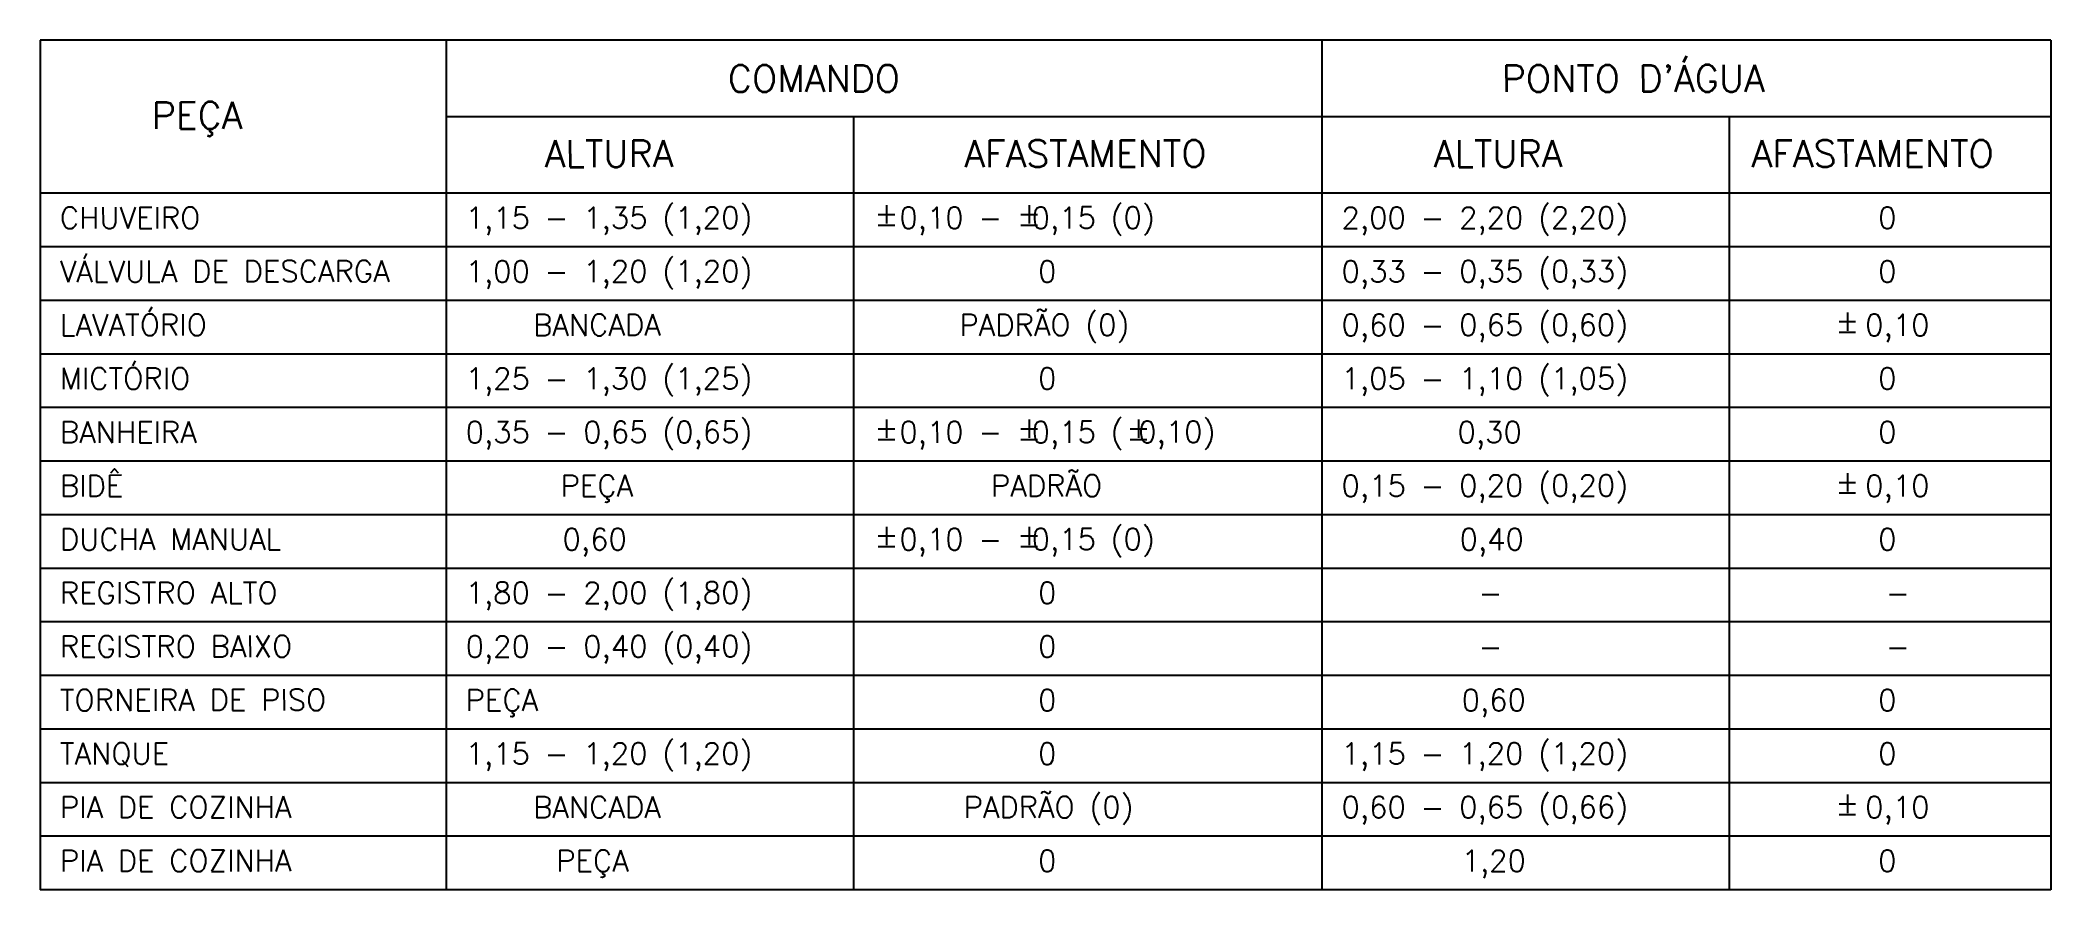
# Model space of a CAD drawing. Header units: millimetres. Extents: x -10049.4 to -10030.6, y -195.1 to -187.1.
import ezdxf

# ---------------------------------------------------------------- set-up
doc = ezdxf.new("R2010")
doc.units = ezdxf.units.MM
doc.layers.add('Tub_água_legendas', color=2, linetype='Continuous')
doc.styles.add('R100', font='romans.shx')
doc.styles.add('r80', font='romans.shx')

msp = doc.modelspace()

# ---------------------------------------------------------------- linework, layer by layer
at = {"layer": 'Tub_água_legendas', "color": 4}
for p, q in [((-10030.61, -187.145), (-10049.367, -187.145)), ((-10049.367, -187.145), (-10049.367, -195.074)), ((-10045.581, -187.145), (-10045.581, -195.074)), ((-10037.41, -187.145), (-10037.41, -195.074)), ((-10030.61, -187.145), (-10030.61, -195.074)), ((-10030.61, -187.859), (-10045.581, -187.859)), ((-10041.781, -187.859), (-10041.781, -195.074)), ((-10033.61, -187.859), (-10033.61, -195.074)), ((-10030.61, -188.574), (-10049.367, -188.574)), ((-10030.61, -195.074), (-10049.367, -195.074))]:
    msp.add_line(p, q, dxfattribs=at)
at = {"layer": 'Tub_água_legendas', "color": 1}
for p, q in [((-10030.61, -189.074), (-10049.367, -189.074)), ((-10030.61, -189.574), (-10049.367, -189.574)), ((-10030.61, -190.074), (-10049.367, -190.074)), ((-10030.61, -190.574), (-10049.367, -190.574)), ((-10030.61, -191.074), (-10049.367, -191.074)), ((-10030.61, -191.574), (-10049.367, -191.574)), ((-10030.61, -192.074), (-10049.367, -192.074)), ((-10030.61, -192.574), (-10049.367, -192.574)), ((-10030.61, -193.074), (-10049.367, -193.074)), ((-10030.61, -193.574), (-10049.367, -193.574)), ((-10030.61, -194.074), (-10049.367, -194.074)), ((-10030.61, -194.574), (-10049.367, -194.574))]:
    msp.add_line(p, q, dxfattribs=at)

# ---------------------------------------------------------------- texts
at = {"layer": 'Tub_água_legendas', "color": 3, "style": 'R100'}
for s, p in [('COMANDO', (-10042.952, -187.628)), ("PONTO D'ÁGUA", (-10035.732, -187.628)), ('PEÇA', (-10048.327, -187.972)), ('ALTURA', (-10044.66, -188.329)), ('AFASTAMENTO', (-10040.747, -188.329)), ('ALTURA', (-10036.366, -188.329)), ('AFASTAMENTO', (-10033.402, -188.329))]:
    msp.add_text(s, height=0.25, rotation=0.05, dxfattribs=at).set_placement(p)
at = {"layer": 'Tub_água_legendas', "style": 'r80'}
for s, p in [('1,15 - 1,35 (1,20)', (-10045.398, -188.903)), ('+', (-10041.584, -188.857)), ('0,10 -  0,15 (0)', (-10041.352, -188.903)), ('+', (-10040.252, -188.857)), ('2,00 - 2,20 (2,20)', (-10037.227, -188.903)), ('CHUVEIRO', (-10049.184, -188.903)), ('-', (-10041.584, -188.956)), ('-', (-10040.252, -188.956)), ('0', (-10032.22, -188.903)), ('VÁLVULA DE DESCARGA', (-10049.184, -189.403)), ('1,00 - 1,20 (1,20)', (-10045.398, -189.403)), ('0', (-10040.058, -189.403)), ('0,33 - 0,35 (0,33)', (-10037.227, -189.403)), ('0', (-10032.22, -189.403)), ('LAVATÓRIO', (-10049.184, -189.903)), ('BANCADA', (-10044.769, -189.903)), ('PADRÃO (0)', (-10040.792, -189.903)), ('0,60 - 0,65 (0,60)', (-10037.227, -189.903)), ('+', (-10032.619, -189.857)), ('0,10', (-10032.342, -189.903)), ('-', (-10032.619, -189.956)), ('MICTÓRIO', (-10049.184, -190.403)), ('1,25 - 1,30 (1,25)', (-10045.398, -190.403)), ('1,05 - 1,10 (1,05)', (-10037.227, -190.403)), ('0', (-10040.058, -190.403)), ('0', (-10032.22, -190.403)), ('BANHEIRA', (-10049.184, -190.903)), ('0,35 - 0,65 (0,65)', (-10045.398, -190.903)), ('+', (-10041.584, -190.857)), ('0,10 -  0,15 ( 0,10)', (-10041.352, -190.903)), ('+', (-10040.252, -190.857)), ('+', (-10039.232, -190.857)), ('0,30', (-10036.145, -190.903)), ('0', (-10032.22, -190.903)), ('-', (-10041.584, -190.956)), ('-', (-10040.252, -190.956)), ('-', (-10039.232, -190.956)), ('BIDÊ', (-10049.184, -191.403)), ('PEÇA', (-10044.513, -191.403)), ('PADRÃO', (-10040.497, -191.403)), ('0,15 - 0,20 (0,20)', (-10037.227, -191.403)), ('+', (-10032.619, -191.357)), ('0,10', (-10032.342, -191.403)), ('-', (-10032.619, -191.456)), ('+', (-10041.584, -191.857)), ('0,10 -  0,15 (0)', (-10041.352, -191.903)), ('+', (-10040.252, -191.857)), ('DUCHA MANUAL', (-10049.184, -191.903)), ('0,60', (-10044.494, -191.903)), ('-', (-10041.584, -191.956)), ('-', (-10040.252, -191.956)), ('0,40', (-10036.125, -191.903)), ('0', (-10032.22, -191.903)), ('REGISTRO ALTO', (-10049.184, -192.403)), ('1,80 - 2,00 (1,80)', (-10045.398, -192.403)), ('0', (-10040.058, -192.403)), ('-', (-10035.948, -192.403)), ('-', (-10032.148, -192.403)), ('REGISTRO BAIXO', (-10049.184, -192.903)), ('0,20 - 0,40 (0,40)', (-10045.398, -192.903)), ('0', (-10040.058, -192.903)), ('-', (-10035.948, -192.903)), ('-', (-10032.148, -192.903)), ('TORNEIRA DE PISO', (-10049.184, -193.403)), ('PEÇA', (-10045.398, -193.403)), ('0', (-10040.058, -193.403)), ('0,60', (-10036.106, -193.403)), ('0', (-10032.22, -193.403)), ('TANQUE', (-10049.184, -193.903)), ('1,15 - 1,20 (1,20)', (-10045.398, -193.903)), ('0', (-10040.058, -193.903)), ('1,15 - 1,20 (1,20)', (-10037.227, -193.903)), ('0', (-10032.22, -193.903)), ('PIA DE COZINHA', (-10049.184, -194.403)), ('BANCADA', (-10044.769, -194.403)), ('PADRÃO (0)', (-10040.753, -194.403)), ('0,60 - 0,65 (0,66)', (-10037.227, -194.403)), ('+', (-10032.619, -194.357)), ('0,10', (-10032.342, -194.403)), ('-', (-10032.619, -194.456)), ('PIA DE COZINHA', (-10049.184, -194.903)), ('PEÇA', (-10044.553, -194.903)), ('0', (-10040.058, -194.903)), ('1,20', (-10036.106, -194.903)), ('0', (-10032.22, -194.903))]:
    msp.add_text(s, height=0.2, rotation=0.05, dxfattribs=at).set_placement(p)

doc.saveas('drawing.dxf')
